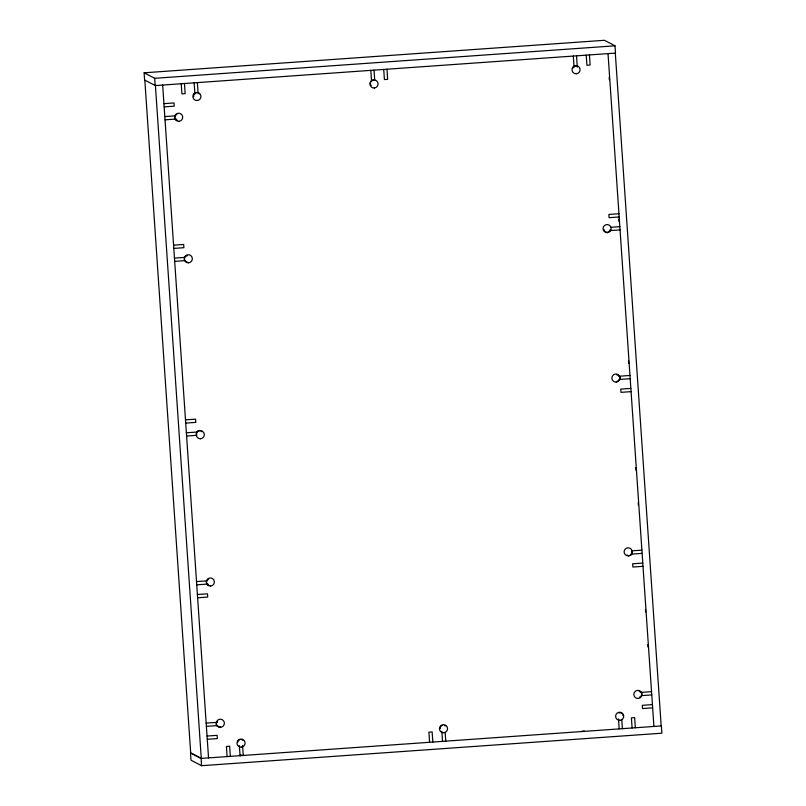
<?xml version="1.0" encoding="UTF-8"?>
<svg xmlns="http://www.w3.org/2000/svg" width="806" height="806" viewBox="0 0 806 806"><rect width="100%" height="100%" fill="white"/><g stroke="black" fill="none" stroke-linecap="round" stroke-linejoin="round"><path stroke-width="1.21" d="M445.517 741.016L445.345 741.057M239.876 755.474L240.5 755.434M240.883 755.403L239.714 755.585M240.752 755.393L241.296 755.373M144.123 72.802L604.429 40.3L615.018 45.811L615.512 53.085L155.205 85.587L154.702 78.303L144.123 72.802L144.617 80.076L155.407 85.567L201.278 758.406L190.69 752.895L144.818 80.066M154.702 78.303L615.018 45.811M163.93 103.652L174.025 102.936L174.237 106.17L164.152 106.886M164.807 116.588L174.791 115.883M165.029 119.822L176.262 119.036M173.572 245.175L183.667 244.46L183.889 247.694L173.794 248.409M618.948 213.731L608.852 214.446L609.074 217.68L619.169 216.965M174.459 258.111L184.443 257.406M611.089 227.282L619.834 226.667M174.68 261.346L184.665 260.64M610.061 230.607L620.046 229.901M618.736 376.261L629.97 375.465M618.958 379.495L630.191 378.699M185.481 419.855L195.576 419.14L195.798 422.374L185.702 423.09M630.856 388.411L620.761 389.117L620.983 392.351L631.078 391.645M186.367 432.792L197.601 431.996M186.589 436.026L196.573 435.321M196.513 581.589L206.497 580.884M631.894 550.851L641.878 550.145M196.735 584.824L207.958 584.038M630.866 554.175L642.1 553.379M197.389 594.526L207.485 593.821L207.706 597.055L197.611 597.77M642.765 563.092L632.67 563.797L632.891 567.031L642.987 566.326M206.155 723.113L217.388 722.317M640.296 692.465L651.53 691.669M206.376 726.347L217.61 725.551M641.767 695.608L651.752 694.903M207.041 736.049L217.136 735.344L217.358 738.578L207.263 739.283M652.417 704.605L642.322 705.321L642.533 708.555L652.628 707.839M239.412 755.423L241.921 755.252M581.912 731.244L584.421 731.072M201.067 758.426L661.383 725.924L661.877 733.198L201.571 765.7L190.982 760.189L190.488 752.915L201.067 758.426L201.571 765.7M241.528 755.494L240.51 755.554M240.682 755.534L240.067 755.575L239.342 745.661M615.31 53.105L661.182 725.934M608.026 53.609L653.918 726.448M609.185 77.215L609.356 79.723M618.847 219.061L619.018 221.569M628.519 360.907L628.69 363.415M635.793 467.611L635.964 470.12M638.191 502.753L638.362 505.261M645.465 609.457L645.636 611.966M647.863 644.598L648.034 647.117M589.458 54.919L590.143 65.024L586.919 65.256L586.224 55.151M635.33 727.758L634.634 717.642L631.41 717.874L632.095 727.979M576.532 55.836L577.308 67.079M621.809 719.919L622.403 728.664M573.308 56.057L574.073 67.311M618.494 718.902L619.179 728.896M445.154 732.392L445.748 741.137M441.839 731.364L442.524 741.369M386.961 69.215L387.646 79.32L384.422 79.552L383.727 69.447M432.832 742.054L432.137 731.939L428.913 732.17L429.598 742.276M374.034 70.122L374.719 80.126M370.81 70.354L371.576 81.608M197.379 82.595L198.064 92.599M242.576 745.439L243.251 755.434M194.155 82.827L194.921 94.07M184.463 83.512L185.148 93.617L181.924 93.849L181.229 83.743M230.335 756.35L229.639 746.235L226.415 746.467L227.101 756.572M162.661 85.053L208.542 757.892M631.592 550.972A3.043 3.033 -62.5 0 1 629.274 555.707M627.733 555.415A3.043 3.033 -62.5 0 1 627.078 554.971M610.001 229.781A3.043 3.033 -62.5 0 1 609.749 230.526M609.306 231.191A3.043 3.033 -62.5 0 1 607.22 232.229M606.434 232.178A3.043 3.033 -62.5 0 1 605.679 231.927M605.024 231.493A3.043 3.033 -62.5 0 1 604.5 230.899M604.147 230.194A3.043 3.033 -62.5 0 1 603.986 229.408M208.956 585.277A3.043 3.033 -62.5 0 1 207.253 580.3M207.847 579.776A3.043 3.033 -62.5 0 1 208.553 579.423M186.901 261.799A3.043 3.033 -62.5 0 1 186.156 261.547M185.491 261.114A3.043 3.033 -62.5 0 1 184.765 257.487M185.199 256.822A3.043 3.033 -62.5 0 1 185.793 256.298M186.508 255.945A3.043 3.033 -62.5 0 1 187.284 255.784M616.953 374.961A3.043 3.033 -62.5 0 1 618.857 380.523M618.142 380.875A3.043 3.033 -62.5 0 1 617.366 381.026M201.389 431.2A3.043 3.033 -62.5 0 1 201.913 431.794M196.876 435.2A3.043 3.033 -62.5 0 1 200.734 430.767M177.26 120.275A3.043 3.033 -62.5 0 1 176.857 114.422M639.299 691.216A3.043 3.033 -62.5 0 1 639.702 697.069M220.169 726.69A3.043 3.033 -62.5 0 1 217.499 721.299M237.78 742.034A3.043 3.033 -62.5 0 1 239.775 739.737M242.092 739.878A3.043 3.033 -62.5 0 1 242.747 740.311M440.227 728.523A3.043 3.033 -62.5 0 1 440.529 726.982M440.963 726.317A3.043 3.033 -62.5 0 1 442.272 725.44M444.59 725.581A3.043 3.033 -62.5 0 1 445.244 726.015M622.776 714.851A3.043 3.033 -62.5 0 1 622.937 715.627M618.927 712.967A3.043 3.033 -62.5 0 1 620.489 712.857M621.245 713.109A3.043 3.033 -62.5 0 1 621.9 713.552M572.824 68.308A3.043 3.033 -62.5 0 1 577.801 66.586M371.314 85.476A3.043 3.033 -62.5 0 1 370.79 84.882M370.438 84.167A3.043 3.033 -62.5 0 1 373.893 80.197M198.649 93.355A3.043 3.033 -62.5 0 1 199.173 93.949M193.783 96.639A3.043 3.033 -62.5 0 1 197.984 92.922M178.932 121.313A4.06 4.05 -47.6 0 0 182.025 114.996A4.06 4.05 -47.6 0 0 175.013 115.49A4.06 4.05 -47.6 0 0 178.932 121.313M188.574 262.806A4.06 4.05 -47.6 0 0 191.667 256.489A4.06 4.05 -47.6 0 0 184.665 256.983A4.06 4.05 -47.6 0 0 188.574 262.806M200.573 438.746A4.06 4.05 -47.6 0 0 203.656 432.439A4.06 4.05 -47.6 0 0 196.654 432.933A4.06 4.05 -47.6 0 0 200.573 438.746M210.618 586.053A4.06 4.05 -47.6 0 0 213.701 579.746A4.06 4.05 -47.6 0 0 206.699 580.239A4.06 4.05 -47.6 0 0 210.618 586.053M638.161 698.47A4.06 4.05 -47.6 0 0 641.244 692.153A4.06 4.05 -47.6 0 0 634.241 692.646A4.06 4.05 -47.6 0 0 638.161 698.47M607.381 232.662A4.06 4.05 -47.6 0 0 610.464 226.355A4.06 4.05 -47.6 0 0 603.462 226.839A4.06 4.05 -47.6 0 0 607.381 232.662M241.316 747.142A4.06 4.05 -47.6 0 0 244.399 740.835A4.06 4.05 -47.6 0 0 237.397 741.318A4.06 4.05 -47.6 0 0 241.316 747.142M374.286 88.015A4.06 4.05 -47.6 0 0 377.379 81.708A4.06 4.05 -47.6 0 0 370.377 82.192A4.06 4.05 -47.6 0 0 374.286 88.015M619.935 720.312A4.06 4.05 -47.6 0 0 623.028 713.995A4.06 4.05 -47.6 0 0 616.026 714.489A4.06 4.05 -47.6 0 0 619.935 720.312M616.227 382.084A4.06 4.05 -47.6 0 0 619.31 375.777A4.06 4.05 -47.6 0 0 612.308 376.261A4.06 4.05 -47.6 0 0 616.227 382.084M197.168 100.518A4.06 4.05 -47.6 0 0 200.261 94.211A4.06 4.05 -47.6 0 0 193.259 94.695A4.06 4.05 -47.6 0 0 197.168 100.518M443.784 732.745A4.06 4.05 -47.6 0 0 446.877 726.438A4.06 4.05 -47.6 0 0 439.875 726.921A4.06 4.05 -47.6 0 0 443.784 732.745M628.438 555.878A4.06 4.05 -47.6 0 0 631.521 549.571A4.06 4.05 -47.6 0 0 624.519 550.055A4.06 4.05 -47.6 0 0 628.438 555.878M576.32 73.749A4.06 4.05 -47.6 0 0 579.403 67.442A4.06 4.05 -47.6 0 0 572.401 67.926A4.06 4.05 -47.6 0 0 576.32 73.749M220.602 727.294A4.06 4.05 -47.6 0 0 223.695 720.987A4.06 4.05 -47.6 0 0 216.693 721.481A4.06 4.05 -47.6 0 0 220.602 727.294"/></g></svg>
